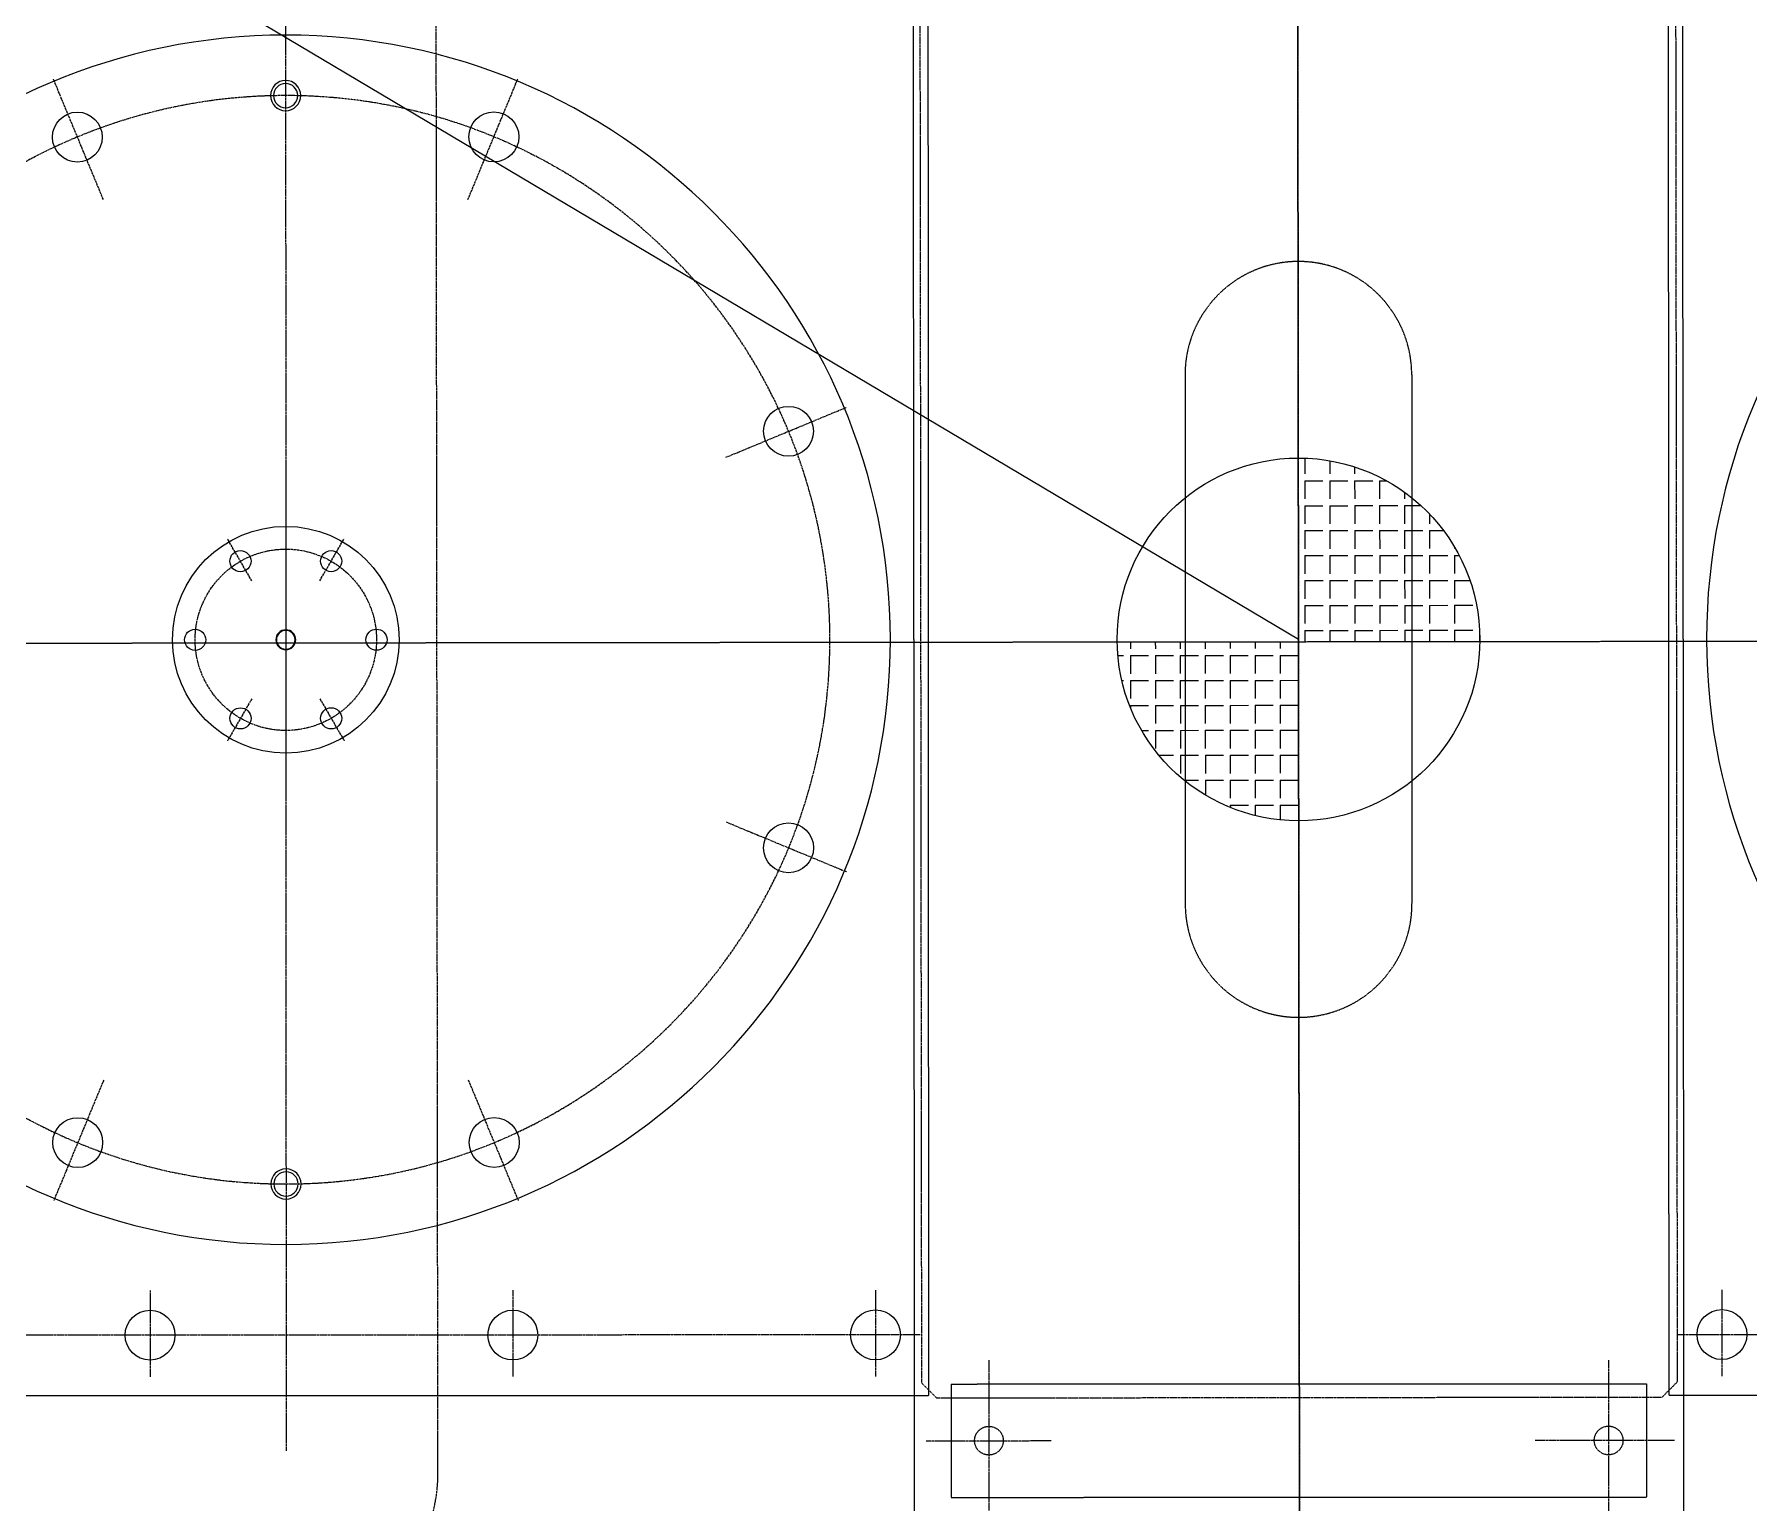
# Model space of a CAD drawing. Header units: feet. Extents: x -99009 to 3252343, y -11094690 to 9035152.
# Drawn here: x 2519574 to 2520708, y -1978966 to -1977994 of the extents above; entities that cross this region are included whole.
import ezdxf

# ---------------------------------------------------------------- set-up
doc = ezdxf.new("R2010")
doc.units = ezdxf.units.FT
for name, pattern in [('CENTER', [2, 1.25, -0.25, 0.25, -0.25]), ('HIDDEN', [0.375, 0.25, -0.125]), ('PHANTOM', [2.5, 1.25, -0.25, 0.25, -0.25, 0.25, -0.25])]:
    doc.linetypes.add(name, pattern=pattern)
for name, color, linetype in [('1', 1, 'Continuous'), ('K-LINE', 7, 'Continuous'), ('LAYER7', 7, 'Continuous'), ('LEVEL006', 7, 'Continuous'), ('LEVEL007', 7, 'Continuous')]:
    doc.layers.add(name, color=color, linetype=linetype)
doc.layers.add('K-VPORTS', color=6, linetype='Continuous', lineweight=0, plot=False)
doc.layers.add('中心線(黄)', color=2, linetype='CENTER', lineweight=15)
doc.layers.add('想像線(赤)', color=1, linetype='PHANTOM', lineweight=13)

# ---------------------------------------------------------------- blocks, each defined once
blk = doc.blocks.new('A$C1CCE227E')
at = {"layer": 'K-LINE', "color": 2, "linetype": 'CENTER', "lineweight": 15}
blk.add_line((-1293.5, 0), (1293.5, 0), dxfattribs=at)
at = {"layer": 'K-LINE', "color": 1, "linetype": 'PHANTOM', "lineweight": 13}
blk.add_line((551.8, -570), (-548.5, -570), dxfattribs=at)
blk.add_arc((551.5, -670), 100, 47.0257, 90, dxfattribs=at)
at = {"layer": '中心線(黄)', "color": 2, "linetype": 'CENTER', "lineweight": 15}
blk.add_line((1.5, -1463.3), (1.5, 1774), dxfattribs=at)
at = {"layer": '想像線(赤)'}
for p, q in [((-488.5, 250), (491.5, 250)), ((501.5, 240), (491.5, 250)), ((501.5, -240), (501.5, 240)), ((501.5, -240), (491.5, -250)), ((-488.5, -250), (491.5, -250))]:
    blk.add_line(p, q, dxfattribs=at)
blk = doc.blocks.new('G$C079D2E91')
at = {"layer": 'K-LINE', "color": 2, "linetype": 'CENTER', "lineweight": 15}
blk.add_blockref('A$C1CCE227E', (-1.5, 0), dxfattribs=at)
blk = doc.blocks.new('G$CA8366B73')
at = {"layer": 'K-LINE', "color": 2, "linetype": 'CENTER', "lineweight": 15}
for p, q in [((0, -3618.9), (0, 4111.2)), ((4699.4, 0), (-2672.6, 0))]:
    blk.add_line(p, q, dxfattribs=at)
blk = doc.blocks.new('K245260282b515')
at = {"layer": 'K-LINE', "color": 1, "linetype": 'CENTER', "lineweight": 15}
for p, q in [((460, 250.5), (460, 1028.5)), ((430.4, 280), (487.5, 280)), ((530, 248.6), (530, 156.5)), ((476.8, 205), (586.7, 205)), ((530, -246.6), (530, -163.8)), ((476.8, -205), (589.2, -205)), ((460, -250.5), (460, -1028.5)), ((430.4, -280), (487.5, -280)), ((-120.6, -378.8), (-153.6, -299.1)), ((120.6, -378.8), (153.6, -299.1)), ((-291.2, -549.4), (-370.9, -516.4)), ((291.2, -549.4), (370.9, -516.4)), ((430.4, -520), (487.5, -520)), ((-39, -647.5), (-66.8, -631.4)), ((39, -647.5), (66.8, -631.4)), ((-106.2, -670), (102.9, -670)), ((-39, -692.5), (-66.8, -708.6)), ((39, -692.5), (66.8, -708.6)), ((430.4, -760), (487.5, -760)), ((-291.2, -790.6), (-370.9, -823.6)), ((291.2, -790.6), (370.9, -823.6))]:
    blk.add_line(p, q, dxfattribs=at)
at = {"layer": 'K-LINE', "color": 2, "linetype": 'CENTER', "lineweight": 15}
blk.add_line((-528.4, -670), (536.5, -670), dxfattribs=at)
at = {"layer": 'K-LINE', "color": 1, "linetype": 'CENTER', "lineweight": 15}
blk.add_circle((0, -670), 60, dxfattribs=at)
for start, end in [(0, 180), (180, 0)]:
    blk.add_arc((0, -670), 360, start, end, dxfattribs=at)
at = {"layer": 'K-VPORTS', "color": 1, "linetype": 'Continuous', "lineweight": 20}
blk.add_circle((0, 0), 120, dxfattribs=at)
at = {"layer": 'LAYER7', "color": 1, "linetype": 'Continuous', "lineweight": 20}
for p, q in [((0, 254.5), (-883.6, 254.5)), ((0, 254.5), (883.6, 254.5)), ((0, -254.5), (-883.6, -254.5)), ((0, -254.5), (883.6, -254.5)), ((500, -1035), (500, -254.5))]:
    blk.add_line(p, q, dxfattribs=at)
at = {"layer": 'LAYER7', "color": 1, "linetype": 'HIDDEN', "lineweight": 20}
for p, q in [((492.5, -230), (492.5, 230)), ((492.5, 230), (567.5, 230)), ((492.5, 230), (567.5, 230)), ((567.5, -230), (567.5, 230)), ((-175, 75), (175, 75)), ((-175, -75), (175, -75)), ((492.5, -230), (567.5, -230)), ((500, -254.5), (500, -245))]:
    blk.add_line(p, q, dxfattribs=at)
for centre in [(530, 205), (530, -205)]:
    blk.add_circle(centre, 9.5, dxfattribs=at)
at = {"layer": 'LAYER7', "color": 1, "linetype": 'Continuous', "lineweight": 20}
blk.add_circle((0, -670), 75, dxfattribs=at)
at = {"layer": 'LAYER7', "color": 1, "linetype": 'HIDDEN', "lineweight": 20}
for centre, start, end in [((-175, 0), 90, 270), ((175, 0), 270, 90)]:
    blk.add_arc(centre, 75, start, end, dxfattribs=at)
at = {"layer": 'LEVEL006', "color": 1, "linetype": 'Continuous', "lineweight": 20}
for centre, start, end in [((-360, -670), 0, 180), ((360, -670), 0, 180), ((-360, -670), 180, 0), ((360, -670), 180, 0)]:
    blk.add_arc(centre, 8, start, end, dxfattribs=at)
at = {"layer": 'LEVEL007', "color": 1, "linetype": 'Continuous', "lineweight": 20}
for p, q in [((500, 254.5), (500, 560.7)), ((500, -245), (500, -1035))]:
    blk.add_line(p, q, dxfattribs=at)
at = {"layer": 'LEVEL007', "color": 1, "linetype": 'HIDDEN', "lineweight": 20}
for p, q in [((500, 245), (500, 254.5)), ((500, 245), (-500, 245)), ((-500, -245), (500, -245))]:
    blk.add_line(p, q, dxfattribs=at)
at = {"layer": 'LEVEL007', "color": 1, "linetype": 'Continuous', "lineweight": 20}
for centre, radius in [((460, 280), 16.5), ((460, 280), 16.5), ((460, -280), 16.5), ((-137.8, -337.4), 16.5), ((137.8, -337.4), 16.5), ((460, -520), 16.5), ((-332.6, -532.2), 16.5), ((332.6, -532.2), 16.5), ((0, -610), 7), ((-52, -640), 7), ((52, -640), 7), ((-52, -700), 7), ((52, -700), 7), ((0, -730), 7), ((460, -760), 16.5), ((-332.6, -807.8), 16.5), ((332.6, -807.8), 16.5)]:
    blk.add_circle(centre, radius, dxfattribs=at)
for centre, radius, start, end in [((0, 670), 400, 180, 0), ((0, -670), 400, 0, 180), ((-360, -670), 10, 0, 180), ((0, -670), 6.58, 0, 180), ((0, -670), 6.19, 0, 180), ((360, -670), 10, 0, 180), ((0, -670), 400, 180, 0), ((-360, -670), 10, 180, 0), ((0, -670), 6.58, 180, 0), ((0, -670), 6.19, 180, 0), ((360, -670), 10, 180, 0)]:
    blk.add_arc(centre, radius, start, end, dxfattribs=at)

msp = doc.modelspace()

# ---------------------------------------------------------------- hatches: boundary and pattern name
at = {"layer": 'K-LINE'}
h = msp.add_hatch(dxfattribs=at)
h.set_pattern_fill('ANGLE', color=0, scale=60, angle=270.06505171)
h.set_pattern_definition([(270.065052, (2468592.098, -1938418.378), (16.4999894, 0.0187335), [12, -4.5]), (0.065052, (2468592.098, -1938418.378), (-0.0187335, 16.4999894), [12, -4.5])])
h.paths.add_polyline_path([(2520485.2466, -1978395.91097), (2520485.2122, -1978300.79403, 0.1706031531), (2520410.10984, -1978274.4962), (2520410.24778, -1978395.99612)])
h.paths.add_polyline_path([(2520530.23833, -1978395.85989, 0.2308208459), (2520485.2122, -1978300.79403), (2520485.2466, -1978395.91097)])
h.paths.add_polyline_path([(2520410.38232, -1978514.49604), (2520410.24778, -1978395.99612), (2520335.24665, -1978396.08127), (2520335.27996, -1978488.19821, 0.1706031531)])
h.paths.add_polyline_path([(2520335.27996, -1978488.19821), (2520335.24665, -1978396.08127), (2520290.25724, -1978396.13235, 0.2242470835)])

# ---------------------------------------------------------------- linework, layer by layer
at = {"layer": '1'}
msp.add_line((2520410.24608, -1978394.49612), (2434444.49681, -1927308.91693), dxfattribs=at)
msp.add_arc((2520410.24778, -1978395.99612), 100000, 84.1346387202, 194.3871675539, dxfattribs=at)
at = {"layer": 'K-LINE', "color": 2, "linetype": 'CENTER', "lineweight": 15}
msp.add_line((2520413.72768, -1981460.99414), (2520405.78394, -1974464.36958), dxfattribs=at)

# ---------------------------------------------------------------- block references
at = {"layer": 'K-LINE', "color": 2, "linetype": 'CENTER', "lineweight": 15, "rotation": 270.0650517140735}
msp.add_blockref('G$CA8366B73', (2520410.24778, -1978395.99612), dxfattribs=at)
at = {"layer": 'K-LINE', "color": 1, "linetype": 'Continuous', "lineweight": 25, "rotation": 270.0207215151399}
msp.add_blockref('K245260282b515', (2520410.24608, -1978394.49612), dxfattribs=at)
at = {"layer": 'K-LINE', "color": 2, "linetype": 'PHANTOM', "lineweight": 40, "rotation": 270.0650517140735}
msp.add_blockref('G$C079D2E91', (2520410.24778, -1978395.99612), dxfattribs=at)

doc.saveas('drawing.dxf')
